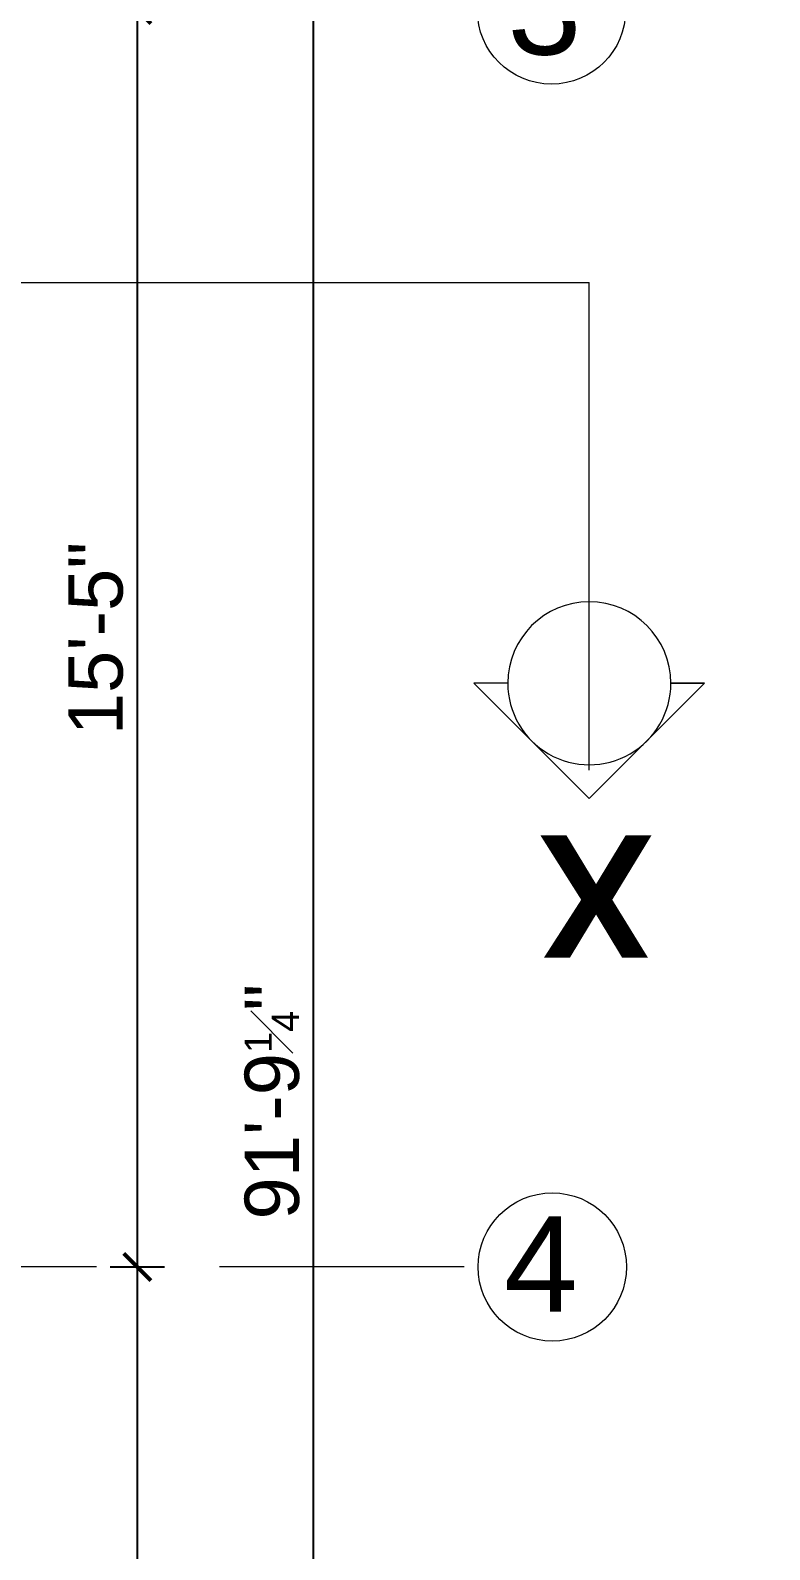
# Model space of a CAD drawing. Header units: inches. Extents: x 10755 to 33653, y -10992 to 10708.
# Drawn here: x 15434.2 to 15543, y 6625.2 to 6848.8 of the extents above; entities that cross this region are included whole.
import ezdxf

# ---------------------------------------------------------------- set-up
doc = ezdxf.new("R2010")
doc.units = ezdxf.units.IN
doc.header["$MEASUREMENT"] = 0
doc.linetypes.add('ACAD_ISO10W100', pattern=[18, 12, -3, 0, -3])
for name, color, linetype, lineweight in [('A-ANNO-SYMB', 6, 'Continuous', 9), ('centerline', 9, 'ACAD_ISO10W100', 5), ('dim', 6, 'Continuous', 13), ('dimension center - 8', 134, 'Continuous', 13), ('dimension overall - 8', 185, 'Continuous', 13), ('SECTION LINE1', 6, 'Continuous', 18), ('title text 1', 113, 'Continuous', 25), ('wall', 1, 'Continuous', 35)]:
    doc.layers.add(name, color=color, linetype=linetype, lineweight=lineweight)
doc.layers.add('T-TEXT', color=230, linetype='Continuous')
doc.styles.add('Prajwal', font='stylu.ttf', dxfattribs={"height": 9})
doc.styles.get("Standard").update_dxf_attribs({"font": 'arial.ttf'})
doc.styles.add('suren', font='times.ttf', dxfattribs={"height": 4})
doc.dimstyles.new('S8', dxfattribs={"dimscale": 8, "dimtxt": 1, "dimasz": 0.5, "dimexe": 0.5, "dimexo": 0.5, "dimgap": 0.25, "dimtad": 1, "dimzin": 3, "dimdsep": 46, "dimlunit": 4, "dimtxsty": 'Standard', "dimblk": 'ARCHTICK', "dimcen": 0, "dimclrd": 256, "dimclre": 256, "dimclrt": 6, "dimadec": 0, "dimazin": 0, "dimtfac": 0.5, "dimtix": 1, "dimtmove": 1, "dimatfit": 3, "dimfxl": 0.5, "dimfxlon": 1, "dimfrac": 1, "dimtolj": 1, "dimtzin": 0, "dimarcsym": 1})

# ---------------------------------------------------------------- blocks, each defined once
blk = doc.blocks.new('EWEWRTT')
at = {"layer": 'centerline', "ltscale": 3}
blk.add_line((176830.3065709621, -4304.396273865772), (176184.9538346842, -4304.396273865801), dxfattribs=at)
at = {"layer": 'centerline', "linetype": 'Continuous'}
for centre in [(176843.1634320101, -4119.39627152498), (176843.277197035, -4304.396273865801)]:
    blk.add_circle(centre, 10.91173209098633, dxfattribs=at)
at = {"layer": 'T-TEXT', "ltscale": 100, "char_height": 14, "width": 12.94397438023225, "attachment_point": 3, "style": 'suren'}
for s, insert in [('{\\fArial|b0|i0|c0|p34;3}', (176847.5691561198, -4111.958331599511)), ('{\\fArial|b0|i0|c0|p34;4}', (176847.0454779057, -4296.958333940333))]:
    blk.add_mtext(s, dxfattribs=dict(at, insert=insert))
blk = doc.blocks.new('Section - Section Head - Filled_1-22785-GROUND FLOOR PLAN')
at = {"layer": 'A-ANNO-SYMB'}
for p, q in [((-0.2499999999999991, 0.3535533905932741), (-0.6035533905932734, -1.249000902703301e-16)), ((-0.2499999999999989, 0.3535533905932742), (-0.4267766952966356, 0.1767766952966364)), ((-0.2499999999999991, 0.3535533905932741), (0.1035533905932731, -3.330669073875469e-16)), ((-0.6035533905932735, 0), (-0.5003253707392052, 0)), ((0.0003253707392070481, 0), (0.1035533905932754, 0)), ((-0.5000000000000003, -4.351341551505758e-17), (-0.6035533905932734, -4.351341551505758e-17)), ((0, -3.705842661023994e-16), (0.1035533905932731, -3.705842661023994e-16))]:
    blk.add_line(p, q, dxfattribs=at)
for centre, radius, start, end in [((-0.2500000000000002, 4.898881368233428e-17), 0.2500000000000003, 359.9999999999996, 179.9999999999998), ((-0.2500000000000001, 7.966498718111385e-16), 0.2500000000000004, 179.9999999999998, 359.9999999999992)]:
    blk.add_arc(centre, radius, start, end, dxfattribs=at)
blk = doc.blocks.new('ERWEWRTRT')
at = {"layer": 'SECTION LINE1', "linetype": 'Continuous', "ltscale": 30}
for p, q in [((177670.8297612919, -4087.750581234392), (177670.829761292, -4159.504954709751)), ((177670.8297612919, -4088.524302543072), (177670.8297612919, -4112.524302543072)), ((176971.9171745174, -4159.504954709752), (177670.829761292, -4159.504954709751))]:
    blk.add_line(p, q, dxfattribs=at)
at = {"layer": 'SECTION LINE1', "linetype": 'Continuous', "ltscale": 30, "xscale": -48, "yscale": 48, "zscale": -48}
blk.add_blockref('Section - Section Head - Filled_1-22785-GROUND FLOOR PLAN', (177658.8297612919, -4100.524302543072), dxfattribs=at)
at = {"layer": 'title text 1', "insert": (177680.1919583021, -4078.126360304221), "char_height": 18, "width": 3.410605131648481e-13, "attachment_point": 9, "style": 'Prajwal'}
blk.add_mtext('\\pi-24.83;{\\fArial|b1|i0|c0|p34;X}', dxfattribs=at)
blk = doc.blocks.new('_ArchTick')
at = {"color": 0, "const_width": 0.15}
blk.add_lwpolyline([(-0.5, -0.5), (0.5, 0.5)], dxfattribs=at)
blk = doc.blocks.new('*D1398')
at = {"layer": 'Defpoints', "color": 0, "transparency": 16777216}
for p in [(15408.66137641817, 6851.81879895947), (15408.66136782373, 6666.818796618674), (15449.96622807163, 6666.818796618674)]:
    blk.add_point(p, dxfattribs=at)
at = {"layer": 'dimension center - 8', "lineweight": -2, "transparency": 16777216}
for p, q in [((15445.96622807163, 6851.81879895947), (15453.96622807163, 6851.81879895947)), ((15449.96622807163, 6851.81879895947), (15449.96622807163, 6666.818796618674)), ((15445.96622807163, 6666.818796618674), (15453.96622807163, 6666.818796618674))]:
    blk.add_line(p, q, dxfattribs=at)
at = {"layer": 'dimension center - 8', "lineweight": -2, "transparency": 16777216, "xscale": 4, "yscale": 4, "zscale": 4}
for p, rotation in [((15449.96622807163, 6851.81879895947), 90), ((15449.96622807163, 6666.818796618674), 270)]:
    blk.add_blockref('_ArchTick', p, dxfattribs=dict(at, rotation=rotation))
at = {"layer": 'dimension center - 8', "color": 6, "transparency": 16777216, "insert": (15443.88164416985, 6759.318797789075), "char_height": 8, "attachment_point": 5, "rotation": 90}
blk.add_mtext('\\A1;15\'-5"', dxfattribs=at)
blk = doc.blocks.new('*D1399')
at = {"layer": 'Defpoints', "color": 0, "transparency": 16777216}
for p in [(15408.66136782373, 6666.818796618674), (15408.66136413383, 6426.818801300333), (15449.96622807163, 6426.818801300333)]:
    blk.add_point(p, dxfattribs=at)
at = {"layer": 'dimension center - 8', "lineweight": -2, "transparency": 16777216}
for p, q in [((15445.96622807163, 6666.818796618674), (15453.96622807163, 6666.818796618674)), ((15449.96622807163, 6666.818796618674), (15449.96622807163, 6426.818801300333)), ((15445.96622807163, 6426.818801300333), (15453.96622807163, 6426.818801300333))]:
    blk.add_line(p, q, dxfattribs=at)
at = {"layer": 'dimension center - 8', "lineweight": -2, "transparency": 16777216, "xscale": 4, "yscale": 4, "zscale": 4}
for p, rotation in [((15449.96622807163, 6666.818796618674), 90), ((15449.96622807163, 6426.818801300333), 270)]:
    blk.add_blockref('_ArchTick', p, dxfattribs=dict(at, rotation=rotation))
at = {"layer": 'dimension center - 8', "color": 6, "transparency": 16777216, "insert": (15443.88164416985, 6546.818798959506), "char_height": 8, "attachment_point": 5, "rotation": 90}
blk.add_mtext('\\A1;20\'-0"', dxfattribs=at)
blk = doc.blocks.new('*D1401')
at = {"layer": 'Defpoints', "color": 0, "transparency": 16777216}
for p in [(15395.55435888043, 7241.808314292502), (15475.90372735882, 7241.808314292502), (15395.54425910253, 6140.480002346441)]:
    blk.add_point(p, dxfattribs=at)
at = {"layer": 'dimension overall - 8', "lineweight": -2, "transparency": 16777216}
for p, q in [((15471.90372735882, 7241.808314292502), (15479.90372735882, 7241.808314292502)), ((15475.90372735882, 6140.480002346441), (15475.90372735882, 7241.808314292502)), ((15471.90372735882, 6140.480002346441), (15479.90372735882, 6140.480002346441))]:
    blk.add_line(p, q, dxfattribs=at)
at = {"layer": 'dimension overall - 8', "lineweight": -2, "transparency": 16777216, "xscale": 4, "yscale": 4, "zscale": 4}
for p, rotation in [((15475.90372735882, 7241.808314292502), 90), ((15475.90372735882, 6140.480002346441), 270)]:
    blk.add_blockref('_ArchTick', p, dxfattribs=dict(at, rotation=rotation))
at = {"layer": 'dimension overall - 8', "color": 6, "transparency": 16777216, "insert": (15469.81914345704, 6691.144158319475), "char_height": 8, "attachment_point": 5, "rotation": 90}
blk.add_mtext('\\A1;91\'-9{\\H0.500000x;\\S1#4;}"', dxfattribs=at)
blk = doc.blocks.new('*D3627')
at = {"layer": 'Defpoints', "color": 0, "transparency": 16777216}
for p in [(31969.25430244148, 7241.818801298449), (11281.95273085246, 6632.819716091868), (31991.13553307858, 6632.819716091863)]:
    blk.add_point(p, dxfattribs=at)
at = {"layer": 'dim', "lineweight": -2, "transparency": 16777216}
for p, q in [((31987.13553307858, 7241.818801298449), (31995.13553307858, 7241.818801298449)), ((31991.13553307858, 7241.818801298449), (31991.13553307858, 6632.819716091863)), ((31987.13553307859, 6632.819716091863), (31995.13553307859, 6632.819716091863))]:
    blk.add_line(p, q, dxfattribs=at)
at = {"layer": 'dim', "lineweight": -2, "transparency": 16777216, "xscale": 4, "yscale": 4, "zscale": 4}
for p, rotation in [((31991.13553307858, 7241.818801298449), 90), ((31991.13553307858, 6632.819716091863), 270)]:
    blk.add_blockref('_ArchTick', p, dxfattribs=dict(at, rotation=rotation))
at = {"layer": 'dim', "color": 6, "transparency": 16777216, "insert": (31985.05094917681, 6937.319258695161), "char_height": 8, "attachment_point": 5, "rotation": 90}
blk.add_mtext('\\A1;50\'-9"', dxfattribs=at)

msp = doc.modelspace()

# ---------------------------------------------------------------- block references
at = {"layer": 'wall', "linetype": 'Continuous', "ltscale": 30}
msp.add_blockref('EWEWRTT', (-161332.2517417059, 10971.21507048445), dxfattribs=at)
at = {"layer": 'wall', "linetype": 'Continuous', "xscale": -1, "rotation": 180}
msp.add_blockref('ERWEWRTRT', (-162154.3539418844, 2652.205161064947), dxfattribs=at)

# ---------------------------------------------------------------- dimensions: what is measured, and where the dimension line sits
at = {"layer": 'dim'}
dim = msp.add_linear_dim(base=(31991.13553307858, 6632.819716091863), p1=(31969.25430244148, 7241.818801298449), p2=(11281.95273085246, 6632.819716091868), angle=90, dimstyle='S8', dxfattribs=at)
dim.commit()
dim.dimension.update_dxf_attribs({"geometry": '*D3627', "text_midpoint": (31985.05094917681, 6937.319258695161)})
at = {"layer": 'dimension center - 8'}
for base, p1, p2, picture, middle in [((15449.96622807163, 6666.818796618674), (15408.66137641817, 6851.81879895947), (15408.66136782373, 6666.818796618674), '*D1398', (15443.88164416985, 6759.318797789075)), ((15449.96622807163, 6426.818801300333), (15408.66136782373, 6666.818796618674), (15408.66136413383, 6426.818801300333), '*D1399', (15443.88164416985, 6546.818798959506))]:
    dim = msp.add_linear_dim(base=base, p1=p1, p2=p2, angle=90, dimstyle='S8', dxfattribs=at)
    dim.commit()
    dim.dimension.update_dxf_attribs({"geometry": picture, "text_midpoint": middle})
at = {"layer": 'dimension overall - 8'}
dim = msp.add_linear_dim(base=(15475.90372735882, 7241.808314292502), p1=(15395.54425910253, 6140.480002346441), p2=(15395.55435888043, 7241.808314292502), angle=90, dimstyle='S8', dxfattribs=at)
dim.commit()
dim.dimension.update_dxf_attribs({"geometry": '*D1401', "text_midpoint": (15469.81914345704, 6691.144158319475)})

doc.saveas('drawing.dxf')
